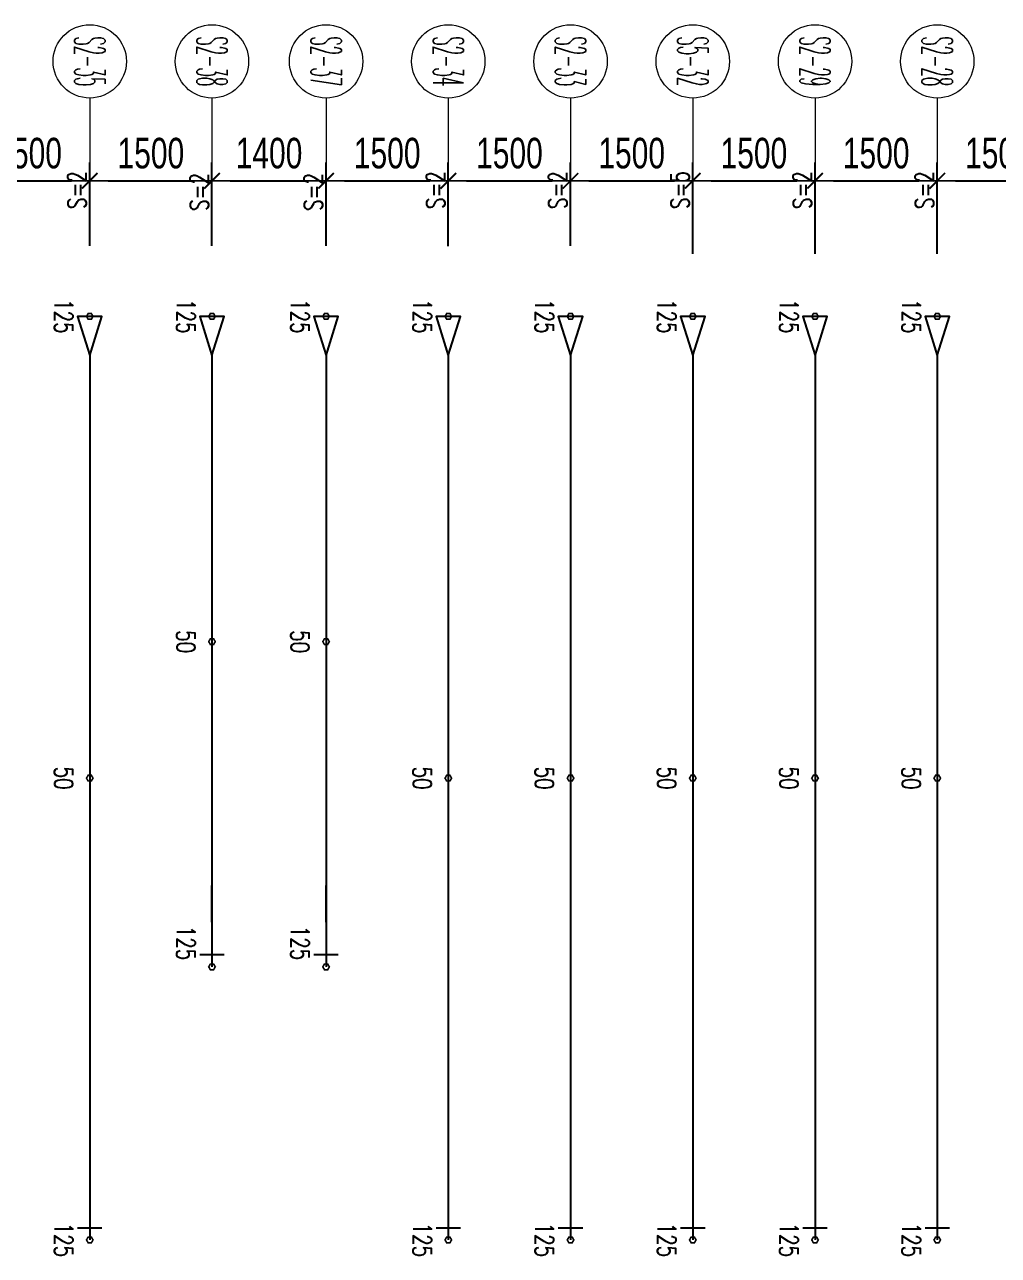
# Model space of a CAD drawing. Header units: millimetres. Extents: x 118516 to 588795, y -24154 to 50684.
# Drawn here: x 521001 to 532950, y 27610 to 42710 of the extents above; entities that cross this region are included whole.
import ezdxf
from ezdxf.enums import TextEntityAlignment as Align

# ---------------------------------------------------------------- set-up
doc = ezdxf.new("R2010")
doc.units = ezdxf.units.MM
doc.layers.get('0').update_dxf_attribs({"lineweight": 20})
doc.layers.get('Defpoints').update_dxf_attribs({"color": 151, "lineweight": 9})
doc.layers.add('ARES_TAG', color=3, linetype='Continuous')
doc.layers.add('NDC_S_TENDON', color=10, linetype='Continuous')
doc.layers.add('Current plane_Column', color=7, linetype='Continuous', true_color=0x4b00ff)
for name, color, linetype, lineweight in [('NDC_S-TENDON', 6, 'Continuous', 35), ('NDC_S_ANNO', 7, 'Continuous', 20), ('NDC_S_DIM', 1, 'Continuous', 15), ('NDC_S_SYMBOL', 1, 'Continuous', 15)]:
    doc.layers.add(name, color=color, linetype=linetype, lineweight=lineweight)
doc.styles.add('ARES_ROMANS_0.36', font='romans.shx', dxfattribs={"width": 0.36, "bigfont": 'vns.shx'})
doc.styles.add('NDC_ANNO', font='', dxfattribs={"width": 0.8})
doc.styles.add('NDC_DIM', font='', dxfattribs={"width": 0.75})
doc.styles.get('NDC_ANNO').set_extended_font_data('Dotum')
doc.styles.get('NDC_DIM').set_extended_font_data('Dotum')
doc.dimstyles.new('NDC_dim_150', dxfattribs={"dimscale": 150, "dimtxt": 2.5, "dimasz": 1.5, "dimexe": 1.5, "dimexo": 2.5, "dimgap": 1, "dimtad": 1, "dimdec": 0, "dimzin": 0, "dimdsep": 46, "dimtxsty": 'NDC_DIM', "dimblk": 'DIMMARK', "dimcen": 0.09, "dimdle": 1.2, "dimclrd": 1, "dimclre": 1, "dimclrt": 3, "dimadec": 0, "dimazin": 0, "dimtfac": 1, "dimtdec": 0, "dimtix": 1, "dimtofl": 0, "dimtmove": 0, "dimatfit": 3, "dimfxl": 8, "dimfxlon": 1, "dimtolj": 1, "dimtzin": 0, "dimarcsym": 0})

# ---------------------------------------------------------------- blocks, each defined once
blk = doc.blocks.new('*U695')
at = {"layer": 'NDC_S_SYMBOL', "color": 3}
blk.add_line((-7323, 0), (-5823, 0), dxfattribs=at)
blk.add_circle((-7773, 0), 450, dxfattribs=at)
at = {"layer": 'NDC_S_TENDON'}
for p, q in [((-3644, 0), (-3144, 0)), ((-3144, 0), (2787, 0)), ((2787, 0), (2336, 0)), ((2336, 0), (3336, 0)), ((3186, -150), (3186, 150))]:
    blk.add_line(p, q, dxfattribs=at)
blk.add_lwpolyline([(-4164, 0), (-4644, 150), (-4644, -150), (-4164, 0), (-3644, 0)], dxfattribs=at)
at = {"layer": 'ARES_TAG', "style": 'ARES_ROMANS_0.36', "width": 0.36}
blk.add_attdef('S3', text='', height=375, dxfattribs=at).set_placement((-7773, 0), align=Align.MIDDLE_CENTER)
blk = doc.blocks.new('*U657')
at = {"layer": 'NDC_S_SYMBOL', "color": 3}
blk.add_line((-7323, 0), (-5823, 0), dxfattribs=at)
blk.add_circle((-7773, 0), 450, dxfattribs=at)
at = {"layer": 'NDC_S_TENDON'}
for p, q in [((-3644, 0), (-3144, 0)), ((-3144, 0), (2787, 0)), ((2787, 0), (5686, 0)), ((5686, 0), (6686, 0)), ((6536, -150), (6536, 150))]:
    blk.add_line(p, q, dxfattribs=at)
blk.add_lwpolyline([(-4164, 0), (-4644, 150), (-4644, -150), (-4164, 0), (-3644, 0)], dxfattribs=at)
at = {"layer": 'ARES_TAG', "style": 'ARES_ROMANS_0.36', "width": 0.36}
blk.add_attdef('S3', text='', height=375, dxfattribs=at).set_placement((-7773, 0), align=Align.MIDDLE_CENTER)
blk = doc.blocks.new('HTB TDY')
at = {"layer": 'NDC_S-TENDON', "linetype": 'Continuous'}
for points, elevation in [([(13090, 29630, 20, 20, 0), (13070, 29665, 20, 20, 0), (13030, 29665, 20, 20, 0), (13010, 29630, 20, 20, 0), (13030, 29595, 20, 20, 0), (13070, 29595, 20, 20, 0)], 3575), ([(13090, 29630, 20, 20, 0), (13070, 29665, 20, 20, 0), (13030, 29665, 20, 20, 0), (13010, 29630, 20, 20, 0), (13030, 29595, 20, 20, 0), (13070, 29595, 20, 20, 0)], 3575), ([(14590, 29630, 20, 20, 0), (14570, 29665, 20, 20, 0), (14530, 29665, 20, 20, 0), (14510, 29630, 20, 20, 0), (14530, 29595, 20, 20, 0), (14570, 29595, 20, 20, 0)], 3575), ([(14590, 29630, 20, 20, 0), (14570, 29665, 20, 20, 0), (14530, 29665, 20, 20, 0), (14510, 29630, 20, 20, 0), (14530, 29595, 20, 20, 0), (14570, 29595, 20, 20, 0)], 3575), ([(15990, 29630, 20, 20, 0), (15970, 29665, 20, 20, 0), (15930, 29665, 20, 20, 0), (15910, 29630, 20, 20, 0), (15930, 29595, 20, 20, 0), (15970, 29595, 20, 20, 0)], 3575), ([(15990, 29630, 20, 20, 0), (15970, 29665, 20, 20, 0), (15930, 29665, 20, 20, 0), (15910, 29630, 20, 20, 0), (15930, 29595, 20, 20, 0), (15970, 29595, 20, 20, 0)], 3575), ([(17490, 29630, 20, 20, 0), (17470, 29665, 20, 20, 0), (17430, 29665, 20, 20, 0), (17410, 29630, 20, 20, 0), (17430, 29595, 20, 20, 0), (17470, 29595, 20, 20, 0)], 3575), ([(17490, 29630, 20, 20, 0), (17470, 29665, 20, 20, 0), (17430, 29665, 20, 20, 0), (17410, 29630, 20, 20, 0), (17430, 29595, 20, 20, 0), (17470, 29595, 20, 20, 0)], 3575), ([(18990, 29630, 20, 20, 0), (18970, 29665, 20, 20, 0), (18930, 29665, 20, 20, 0), (18910, 29630, 20, 20, 0), (18930, 29595, 20, 20, 0), (18970, 29595, 20, 20, 0)], 3575), ([(18990, 29630, 20, 20, 0), (18970, 29665, 20, 20, 0), (18930, 29665, 20, 20, 0), (18910, 29630, 20, 20, 0), (18930, 29595, 20, 20, 0), (18970, 29595, 20, 20, 0)], 3575), ([(20490, 29630, 20, 20, 0), (20470, 29665, 20, 20, 0), (20430, 29665, 20, 20, 0), (20410, 29630, 20, 20, 0), (20430, 29595, 20, 20, 0), (20470, 29595, 20, 20, 0)], 3575), ([(20490, 29630, 20, 20, 0), (20470, 29665, 20, 20, 0), (20430, 29665, 20, 20, 0), (20410, 29630, 20, 20, 0), (20430, 29595, 20, 20, 0), (20470, 29595, 20, 20, 0)], 3575), ([(21990, 29630, 20, 20, 0), (21970, 29665, 20, 20, 0), (21930, 29665, 20, 20, 0), (21910, 29630, 20, 20, 0), (21930, 29595, 20, 20, 0), (21970, 29595, 20, 20, 0)], 3575), ([(21990, 29630, 20, 20, 0), (21970, 29665, 20, 20, 0), (21930, 29665, 20, 20, 0), (21910, 29630, 20, 20, 0), (21930, 29595, 20, 20, 0), (21970, 29595, 20, 20, 0)], 3575), ([(23490, 29630, 20, 20, 0), (23470, 29665, 20, 20, 0), (23430, 29665, 20, 20, 0), (23410, 29630, 20, 20, 0), (23430, 29595, 20, 20, 0), (23470, 29595, 20, 20, 0)], 3575), ([(23490, 29630, 20, 20, 0), (23470, 29665, 20, 20, 0), (23430, 29665, 20, 20, 0), (23410, 29630, 20, 20, 0), (23430, 29595, 20, 20, 0), (23470, 29595, 20, 20, 0)], 3575), ([(14590, 25640, 20, 20, 0), (14570, 25675, 20, 20, 0), (14530, 25675, 20, 20, 0), (14510, 25640, 20, 20, 0), (14530, 25605, 20, 20, 0), (14570, 25605, 20, 20, 0)], 3500), ([(14590, 25640, 20, 20, 0), (14570, 25675, 20, 20, 0), (14530, 25675, 20, 20, 0), (14510, 25640, 20, 20, 0), (14530, 25605, 20, 20, 0), (14570, 25605, 20, 20, 0)], 3500), ([(15990, 25640, 20, 20, 0), (15970, 25675, 20, 20, 0), (15930, 25675, 20, 20, 0), (15910, 25640, 20, 20, 0), (15930, 25605, 20, 20, 0), (15970, 25605, 20, 20, 0)], 3500), ([(15990, 25640, 20, 20, 0), (15970, 25675, 20, 20, 0), (15930, 25675, 20, 20, 0), (15910, 25640, 20, 20, 0), (15930, 25605, 20, 20, 0), (15970, 25605, 20, 20, 0)], 3500), ([(13090, 23965, 20, 20, 0), (13070, 24000, 20, 20, 0), (13030, 24000, 20, 20, 0), (13010, 23965, 20, 20, 0), (13030, 23930, 20, 20, 0), (13070, 23930, 20, 20, 0)], 3500), ([(13090, 23965, 20, 20, 0), (13070, 24000, 20, 20, 0), (13030, 24000, 20, 20, 0), (13010, 23965, 20, 20, 0), (13030, 23930, 20, 20, 0), (13070, 23930, 20, 20, 0)], 3500), ([(17490, 23965, 20, 20, 0), (17470, 24000, 20, 20, 0), (17430, 24000, 20, 20, 0), (17410, 23965, 20, 20, 0), (17430, 23930, 20, 20, 0), (17470, 23930, 20, 20, 0)], 3500), ([(17490, 23965, 20, 20, 0), (17470, 24000, 20, 20, 0), (17430, 24000, 20, 20, 0), (17410, 23965, 20, 20, 0), (17430, 23930, 20, 20, 0), (17470, 23930, 20, 20, 0)], 3500), ([(18990, 23965, 20, 20, 0), (18970, 24000, 20, 20, 0), (18930, 24000, 20, 20, 0), (18910, 23965, 20, 20, 0), (18930, 23930, 20, 20, 0), (18970, 23930, 20, 20, 0)], 3500), ([(18990, 23965, 20, 20, 0), (18970, 24000, 20, 20, 0), (18930, 24000, 20, 20, 0), (18910, 23965, 20, 20, 0), (18930, 23930, 20, 20, 0), (18970, 23930, 20, 20, 0)], 3500), ([(20490, 23965, 20, 20, 0), (20470, 24000, 20, 20, 0), (20430, 24000, 20, 20, 0), (20410, 23965, 20, 20, 0), (20430, 23930, 20, 20, 0), (20470, 23930, 20, 20, 0)], 3500), ([(20490, 23965, 20, 20, 0), (20470, 24000, 20, 20, 0), (20430, 24000, 20, 20, 0), (20410, 23965, 20, 20, 0), (20430, 23930, 20, 20, 0), (20470, 23930, 20, 20, 0)], 3500), ([(21990, 23965, 20, 20, 0), (21970, 24000, 20, 20, 0), (21930, 24000, 20, 20, 0), (21910, 23965, 20, 20, 0), (21930, 23930, 20, 20, 0), (21970, 23930, 20, 20, 0)], 3500), ([(21990, 23965, 20, 20, 0), (21970, 24000, 20, 20, 0), (21930, 24000, 20, 20, 0), (21910, 23965, 20, 20, 0), (21930, 23930, 20, 20, 0), (21970, 23930, 20, 20, 0)], 3500), ([(23490, 23965, 20, 20, 0), (23470, 24000, 20, 20, 0), (23430, 24000, 20, 20, 0), (23410, 23965, 20, 20, 0), (23430, 23930, 20, 20, 0), (23470, 23930, 20, 20, 0)], 3500), ([(23490, 23965, 20, 20, 0), (23470, 24000, 20, 20, 0), (23430, 24000, 20, 20, 0), (23410, 23965, 20, 20, 0), (23430, 23930, 20, 20, 0), (23470, 23930, 20, 20, 0)], 3500), ([(14590, 21650, 20, 20, 0), (14570, 21685, 20, 20, 0), (14530, 21685, 20, 20, 0), (14510, 21650, 20, 20, 0), (14530, 21615, 20, 20, 0), (14570, 21615, 20, 20, 0)], 3575), ([(14590, 21650, 20, 20, 0), (14570, 21685, 20, 20, 0), (14530, 21685, 20, 20, 0), (14510, 21650, 20, 20, 0), (14530, 21615, 20, 20, 0), (14570, 21615, 20, 20, 0)], 3575), ([(15990, 21650, 20, 20, 0), (15970, 21685, 20, 20, 0), (15930, 21685, 20, 20, 0), (15910, 21650, 20, 20, 0), (15930, 21615, 20, 20, 0), (15970, 21615, 20, 20, 0)], 3575), ([(15990, 21650, 20, 20, 0), (15970, 21685, 20, 20, 0), (15930, 21685, 20, 20, 0), (15910, 21650, 20, 20, 0), (15930, 21615, 20, 20, 0), (15970, 21615, 20, 20, 0)], 3575), ([(13090, 18300, 20, 20, 0), (13070, 18335, 20, 20, 0), (13030, 18335, 20, 20, 0), (13010, 18300, 20, 20, 0), (13030, 18265, 20, 20, 0), (13070, 18265, 20, 20, 0)], 3575), ([(13090, 18300, 20, 20, 0), (13070, 18335, 20, 20, 0), (13030, 18335, 20, 20, 0), (13010, 18300, 20, 20, 0), (13030, 18265, 20, 20, 0), (13070, 18265, 20, 20, 0)], 3575), ([(17490, 18300, 20, 20, 0), (17470, 18335, 20, 20, 0), (17430, 18335, 20, 20, 0), (17410, 18300, 20, 20, 0), (17430, 18265, 20, 20, 0), (17470, 18265, 20, 20, 0)], 3575), ([(17490, 18300, 20, 20, 0), (17470, 18335, 20, 20, 0), (17430, 18335, 20, 20, 0), (17410, 18300, 20, 20, 0), (17430, 18265, 20, 20, 0), (17470, 18265, 20, 20, 0)], 3575), ([(18990, 18300, 20, 20, 0), (18970, 18335, 20, 20, 0), (18930, 18335, 20, 20, 0), (18910, 18300, 20, 20, 0), (18930, 18265, 20, 20, 0), (18970, 18265, 20, 20, 0)], 3575), ([(18990, 18300, 20, 20, 0), (18970, 18335, 20, 20, 0), (18930, 18335, 20, 20, 0), (18910, 18300, 20, 20, 0), (18930, 18265, 20, 20, 0), (18970, 18265, 20, 20, 0)], 3575), ([(20490, 18300, 20, 20, 0), (20470, 18335, 20, 20, 0), (20430, 18335, 20, 20, 0), (20410, 18300, 20, 20, 0), (20430, 18265, 20, 20, 0), (20470, 18265, 20, 20, 0)], 3575), ([(20490, 18300, 20, 20, 0), (20470, 18335, 20, 20, 0), (20430, 18335, 20, 20, 0), (20410, 18300, 20, 20, 0), (20430, 18265, 20, 20, 0), (20470, 18265, 20, 20, 0)], 3575), ([(21990, 18300, 20, 20, 0), (21970, 18335, 20, 20, 0), (21930, 18335, 20, 20, 0), (21910, 18300, 20, 20, 0), (21930, 18265, 20, 20, 0), (21970, 18265, 20, 20, 0)], 3575), ([(21990, 18300, 20, 20, 0), (21970, 18335, 20, 20, 0), (21930, 18335, 20, 20, 0), (21910, 18300, 20, 20, 0), (21930, 18265, 20, 20, 0), (21970, 18265, 20, 20, 0)], 3575), ([(23490, 18300, 20, 20, 0), (23470, 18335, 20, 20, 0), (23430, 18335, 20, 20, 0), (23410, 18300, 20, 20, 0), (23430, 18265, 20, 20, 0), (23470, 18265, 20, 20, 0)], 3575), ([(23490, 18300, 20, 20, 0), (23470, 18335, 20, 20, 0), (23430, 18335, 20, 20, 0), (23410, 18300, 20, 20, 0), (23430, 18265, 20, 20, 0), (23470, 18265, 20, 20, 0)], 3575)]:
    blk.add_lwpolyline(points, format="xyseb", close=True, dxfattribs=dict(at, elevation=elevation))
ref = blk.add_blockref('*U657', (13050, 24986, 3575), dxfattribs=dict(rotation=270))
ref.add_attrib('S3', 'S2-35', dxfattribs={"layer": 'ARES_TAG', "height": 375, "rotation": 270, "style": 'ARES_ROMANS_0.36', "width": 0.36}).set_placement((13050, 32760, 3575), align=Align.MIDDLE_CENTER)
ref = blk.add_blockref('*U695', (14550, 24986, 7150), dxfattribs=dict(rotation=270))
ref.add_attrib('S3', 'S2-38', dxfattribs={"layer": 'ARES_TAG', "height": 375, "rotation": 270, "style": 'ARES_ROMANS_0.36', "width": 0.36}).set_placement((14550, 32760, 7150), align=Align.MIDDLE_CENTER)
ref = blk.add_blockref('*U695', (15950, 24986, 7150), dxfattribs=dict(rotation=270))
ref.add_attrib('S3', 'S2-37', dxfattribs={"layer": 'ARES_TAG', "height": 375, "rotation": 270, "style": 'ARES_ROMANS_0.36', "width": 0.36}).set_placement((15950, 32760, 7150), align=Align.MIDDLE_CENTER)
ref = blk.add_blockref('*U657', (17450, 24986, 3575), dxfattribs=dict(rotation=270))
ref.add_attrib('S3', 'S2-34', dxfattribs={"layer": 'ARES_TAG', "height": 375, "rotation": 270, "style": 'ARES_ROMANS_0.36', "width": 0.36}).set_placement((17450, 32760, 3575), align=Align.MIDDLE_CENTER)
ref = blk.add_blockref('*U657', (18950, 24986, 3575), dxfattribs=dict(rotation=270))
ref.add_attrib('S3', 'S2-33', dxfattribs={"layer": 'ARES_TAG', "height": 375, "rotation": 270, "style": 'ARES_ROMANS_0.36', "width": 0.36}).set_placement((18950, 32760, 3575), align=Align.MIDDLE_CENTER)
ref = blk.add_blockref('*U657', (20450, 24986, 3575), dxfattribs=dict(rotation=270))
ref.add_attrib('S3', 'S5-32', dxfattribs={"layer": 'ARES_TAG', "height": 375, "rotation": 270, "style": 'ARES_ROMANS_0.36', "width": 0.36}).set_placement((20450, 32760, 3575), align=Align.MIDDLE_CENTER)
ref = blk.add_blockref('*U657', (21950, 24986, 3575), dxfattribs=dict(rotation=270))
ref.add_attrib('S3', 'S2-29', dxfattribs={"layer": 'ARES_TAG', "height": 375, "rotation": 270, "style": 'ARES_ROMANS_0.36', "width": 0.36}).set_placement((21950, 32760, 3575), align=Align.MIDDLE_CENTER)
ref = blk.add_blockref('*U657', (23450, 24986, 3575), dxfattribs=dict(rotation=270))
ref.add_attrib('S3', 'S2-28', dxfattribs={"layer": 'ARES_TAG', "height": 375, "rotation": 270, "style": 'ARES_ROMANS_0.36', "width": 0.36}).set_placement((23450, 32760, 3575), align=Align.MIDDLE_CENTER)
at = {"layer": 'NDC_S_ANNO', "linetype": 'Continuous', "char_height": 225, "attachment_point": 5, "line_spacing_factor": 0.75, "style": 'NDC_ANNO'}
for s, insert, rotation in [('\\FSTANDARD.shx;S=2', (12893, 31180, 3700), 90), ('\\FSTANDARD.shx;S=2', (14393, 31157, 3700), 90), ('\\FSTANDARD.shx;S=2', (15793, 31157, 3700), 90), ('\\FSTANDARD.shx;S=2', (17293, 31180, 3700), 90), ('\\FSTANDARD.shx;S=2', (18793, 31180, 3700), 90), ('{\\Fstandard|c129;S=\\Fstandard|c0;5}', (20293, 31180, 3700), 90), ('\\FSTANDARD.shx;S=2', (21793, 31180, 3700), 90), ('\\FSTANDARD.shx;S=2', (23293, 31180, 3700), 90), ('\\FSTANDARD.shx;125', (12730, 29630, 3575), 270), ('\\FSTANDARD.shx;125', (14230, 29630, 3575), 270), ('\\FSTANDARD.shx;125', (15630, 29630, 3575), 270), ('\\FSTANDARD.shx;125', (17130, 29630, 3575), 270), ('\\FSTANDARD.shx;125', (18630, 29630, 3575), 270), ('\\FSTANDARD.shx;125', (20130, 29630, 3575), 270), ('\\FSTANDARD.shx;125', (21630, 29630, 3575), 270), ('\\FSTANDARD.shx;125', (23130, 29630, 3575), 270), ('\\FSTANDARD.shx;50', (14230, 25640, 3500), 270), ('\\FSTANDARD.shx;50', (15630, 25640, 3500), 270), ('\\FSTANDARD.shx;50', (12730, 23965, 3500), 270), ('\\FSTANDARD.shx;50', (17130, 23965, 3500), 270), ('\\FSTANDARD.shx;50', (18630, 23965, 3500), 270), ('\\FSTANDARD.shx;50', (20130, 23965, 3500), 270), ('\\FSTANDARD.shx;50', (21630, 23965, 3500), 270), ('\\FSTANDARD.shx;50', (23130, 23965, 3500), 270), ('\\FSTANDARD.shx;125', (14230, 21942, 3575), 270), ('\\FSTANDARD.shx;125', (15630, 21942, 3575), 270), ('\\FSTANDARD.shx;125', (12730, 18300, 3575), 270), ('\\FSTANDARD.shx;125', (17130, 18300, 3575), 270), ('\\FSTANDARD.shx;125', (18630, 18300, 3575), 270), ('\\FSTANDARD.shx;125', (20130, 18300, 3575), 270), ('\\FSTANDARD.shx;125', (21630, 18300, 3575), 270), ('\\FSTANDARD.shx;125', (23130, 18300, 3575), 270)]:
    blk.add_mtext(s, dxfattribs=dict(at, insert=insert, rotation=rotation))
blk = doc.blocks.new('DIMMARK')
at = {"layer": 'NDC_S_DIM', "color": 1}
blk.add_line((-1.5, 0), (1, 0), dxfattribs=at)
at = {"layer": 'NDC_S_DIM', "color": 2, "const_width": 0.1}
blk.add_lwpolyline([(-0.424, -0.424), (0.424, 0.424)], dxfattribs=at)
blk = doc.blocks.new('*D253')
at = {"layer": 'Defpoints', "color": 0, "ltscale": 100, "transparency": 16777216}
for p in [(521800, 40794), (520300, 37350, 3568), (521800, 37350, 3568)]:
    blk.add_point(p, dxfattribs=at)
at = {"layer": 'NDC_S_DIM', "color": 1, "lineweight": -2, "ltscale": 100, "transparency": 16777216}
for p, q in [((520300, 39997), (520300, 41019)), ((521800, 39997), (521800, 41019)), ((520525, 40794), (521575, 40794))]:
    blk.add_line(p, q, dxfattribs=at)
at = {"layer": 'NDC_S_DIM', "color": 1, "lineweight": -2, "ltscale": 100, "transparency": 16777216, "xscale": 225, "yscale": 225, "zscale": 225, "rotation": 180}
blk.add_blockref('DIMMARK', (520300, 40794), dxfattribs=at)
at = {"layer": 'NDC_S_DIM', "color": 1, "lineweight": -2, "ltscale": 100, "transparency": 16777216, "xscale": 225, "yscale": 225, "zscale": 225}
blk.add_blockref('DIMMARK', (521800, 40794), dxfattribs=at)
at = {"layer": 'NDC_S_DIM', "color": 3, "ltscale": 100, "transparency": 16777216, "insert": (521050, 41131), "char_height": 375, "attachment_point": 5, "style": 'NDC_DIM'}
blk.add_mtext('\\A1;1500', dxfattribs=at)
blk = doc.blocks.new('*D254')
at = {"layer": 'Defpoints', "color": 0, "ltscale": 100, "transparency": 16777216}
for p in [(523300, 40794), (521800, 37350, 3568), (523300, 37346, 3562)]:
    blk.add_point(p, dxfattribs=at)
at = {"layer": 'NDC_S_DIM', "color": 1, "lineweight": -2, "ltscale": 100, "transparency": 16777216}
for p, q in [((521800, 39997), (521800, 41019)), ((523300, 39996), (523300, 41019)), ((522025, 40794), (523075, 40794))]:
    blk.add_line(p, q, dxfattribs=at)
at = {"layer": 'NDC_S_DIM', "color": 1, "lineweight": -2, "ltscale": 100, "transparency": 16777216, "xscale": 225, "yscale": 225, "zscale": 225, "rotation": 180}
blk.add_blockref('DIMMARK', (521800, 40794), dxfattribs=at)
at = {"layer": 'NDC_S_DIM', "color": 1, "lineweight": -2, "ltscale": 100, "transparency": 16777216, "xscale": 225, "yscale": 225, "zscale": 225}
blk.add_blockref('DIMMARK', (523300, 40794), dxfattribs=at)
at = {"layer": 'NDC_S_DIM', "color": 3, "ltscale": 100, "transparency": 16777216, "insert": (522550, 41131), "char_height": 375, "attachment_point": 5, "style": 'NDC_DIM'}
blk.add_mtext('\\A1;1500', dxfattribs=at)
blk = doc.blocks.new('*D255')
at = {"layer": 'Defpoints', "color": 0, "ltscale": 100, "transparency": 16777216}
for p in [(524700, 40794), (523300, 37346, 3562), (524700, 37340, 3562)]:
    blk.add_point(p, dxfattribs=at)
at = {"layer": 'NDC_S_DIM', "color": 1, "lineweight": -2, "ltscale": 100, "transparency": 16777216}
for p, q in [((523300, 39996), (523300, 41019)), ((524700, 39995), (524700, 41019)), ((523525, 40794), (524475, 40794))]:
    blk.add_line(p, q, dxfattribs=at)
at = {"layer": 'NDC_S_DIM', "color": 1, "lineweight": -2, "ltscale": 100, "transparency": 16777216, "xscale": 225, "yscale": 225, "zscale": 225, "rotation": 180}
blk.add_blockref('DIMMARK', (523300, 40794), dxfattribs=at)
at = {"layer": 'NDC_S_DIM', "color": 1, "lineweight": -2, "ltscale": 100, "transparency": 16777216, "xscale": 225, "yscale": 225, "zscale": 225}
blk.add_blockref('DIMMARK', (524700, 40794), dxfattribs=at)
at = {"layer": 'NDC_S_DIM', "color": 3, "ltscale": 100, "transparency": 16777216, "insert": (524000, 41131), "char_height": 375, "attachment_point": 5, "style": 'NDC_DIM'}
blk.add_mtext('\\A1;1400', dxfattribs=at)
blk = doc.blocks.new('*D256')
at = {"layer": 'Defpoints', "color": 0, "ltscale": 100, "transparency": 16777216}
for p in [(526200, 40794), (524700, 37340, 3562), (526200, 37313, 3567)]:
    blk.add_point(p, dxfattribs=at)
at = {"layer": 'NDC_S_DIM', "color": 1, "lineweight": -2, "ltscale": 100, "transparency": 16777216}
for p, q in [((524700, 39995), (524700, 41019)), ((526200, 39992), (526200, 41019)), ((524925, 40794), (525975, 40794))]:
    blk.add_line(p, q, dxfattribs=at)
at = {"layer": 'NDC_S_DIM', "color": 1, "lineweight": -2, "ltscale": 100, "transparency": 16777216, "xscale": 225, "yscale": 225, "zscale": 225, "rotation": 180}
blk.add_blockref('DIMMARK', (524700, 40794), dxfattribs=at)
at = {"layer": 'NDC_S_DIM', "color": 1, "lineweight": -2, "ltscale": 100, "transparency": 16777216, "xscale": 225, "yscale": 225, "zscale": 225}
blk.add_blockref('DIMMARK', (526200, 40794), dxfattribs=at)
at = {"layer": 'NDC_S_DIM', "color": 3, "ltscale": 100, "transparency": 16777216, "insert": (525450, 41131), "char_height": 375, "attachment_point": 5, "style": 'NDC_DIM'}
blk.add_mtext('\\A1;1500', dxfattribs=at)
blk = doc.blocks.new('*D257')
at = {"layer": 'Defpoints', "color": 0, "ltscale": 100, "transparency": 16777216}
for p in [(527700, 40794), (526200, 37313, 3567), (527700, 37350, 3568)]:
    blk.add_point(p, dxfattribs=at)
at = {"layer": 'NDC_S_DIM', "color": 1, "lineweight": -2, "ltscale": 100, "transparency": 16777216}
for p, q in [((526200, 39992), (526200, 41019)), ((527700, 39997), (527700, 41019)), ((526425, 40794), (527475, 40794))]:
    blk.add_line(p, q, dxfattribs=at)
at = {"layer": 'NDC_S_DIM', "color": 1, "lineweight": -2, "ltscale": 100, "transparency": 16777216, "xscale": 225, "yscale": 225, "zscale": 225, "rotation": 180}
blk.add_blockref('DIMMARK', (526200, 40794), dxfattribs=at)
at = {"layer": 'NDC_S_DIM', "color": 1, "lineweight": -2, "ltscale": 100, "transparency": 16777216, "xscale": 225, "yscale": 225, "zscale": 225}
blk.add_blockref('DIMMARK', (527700, 40794), dxfattribs=at)
at = {"layer": 'NDC_S_DIM', "color": 3, "ltscale": 100, "transparency": 16777216, "insert": (526950, 41131), "char_height": 375, "attachment_point": 5, "style": 'NDC_DIM'}
blk.add_mtext('\\A1;1500', dxfattribs=at)
blk = doc.blocks.new('*D259')
at = {"layer": 'Defpoints', "color": 0, "ltscale": 100, "transparency": 16777216}
for p in [(529200, 40794), (527700, 37350, 3568), (529200, 37359, 2875)]:
    blk.add_point(p, dxfattribs=at)
at = {"layer": 'NDC_S_DIM', "color": 1, "lineweight": -2, "ltscale": 100, "transparency": 16777216}
for p, q in [((527700, 39997), (527700, 41019)), ((529200, 39898), (529200, 41019)), ((527925, 40794), (528975, 40794))]:
    blk.add_line(p, q, dxfattribs=at)
at = {"layer": 'NDC_S_DIM', "color": 1, "lineweight": -2, "ltscale": 100, "transparency": 16777216, "xscale": 225, "yscale": 225, "zscale": 225, "rotation": 180}
blk.add_blockref('DIMMARK', (527700, 40794), dxfattribs=at)
at = {"layer": 'NDC_S_DIM', "color": 1, "lineweight": -2, "ltscale": 100, "transparency": 16777216, "xscale": 225, "yscale": 225, "zscale": 225}
blk.add_blockref('DIMMARK', (529200, 40794), dxfattribs=at)
at = {"layer": 'NDC_S_DIM', "color": 3, "ltscale": 100, "transparency": 16777216, "insert": (528450, 41131), "char_height": 375, "attachment_point": 5, "style": 'NDC_DIM'}
blk.add_mtext('\\A1;1500', dxfattribs=at)
blk = doc.blocks.new('*D260')
at = {"layer": 'Defpoints', "color": 0, "ltscale": 100, "transparency": 16777216}
for p in [(530700, 40794), (529200, 37359, 2875), (530700, 37359, 2875)]:
    blk.add_point(p, dxfattribs=at)
at = {"layer": 'NDC_S_DIM', "color": 1, "lineweight": -2, "ltscale": 100, "transparency": 16777216}
for p, q in [((529200, 39898), (529200, 41019)), ((530700, 39898), (530700, 41019)), ((529425, 40794), (530475, 40794))]:
    blk.add_line(p, q, dxfattribs=at)
at = {"layer": 'NDC_S_DIM', "color": 1, "lineweight": -2, "ltscale": 100, "transparency": 16777216, "xscale": 225, "yscale": 225, "zscale": 225, "rotation": 180}
blk.add_blockref('DIMMARK', (529200, 40794), dxfattribs=at)
at = {"layer": 'NDC_S_DIM', "color": 1, "lineweight": -2, "ltscale": 100, "transparency": 16777216, "xscale": 225, "yscale": 225, "zscale": 225}
blk.add_blockref('DIMMARK', (530700, 40794), dxfattribs=at)
at = {"layer": 'NDC_S_DIM', "color": 3, "ltscale": 100, "transparency": 16777216, "insert": (529950, 41131), "char_height": 375, "attachment_point": 5, "style": 'NDC_DIM'}
blk.add_mtext('\\A1;1500', dxfattribs=at)
blk = doc.blocks.new('*D261')
at = {"layer": 'Defpoints', "color": 0, "ltscale": 100, "transparency": 16777216}
for p in [(532200, 40794), (530700, 37359, 2875), (532200, 37359, 2875)]:
    blk.add_point(p, dxfattribs=at)
at = {"layer": 'NDC_S_DIM', "color": 1, "lineweight": -2, "ltscale": 100, "transparency": 16777216}
for p, q in [((530700, 39898), (530700, 41019)), ((532200, 39898), (532200, 41019)), ((530925, 40794), (531975, 40794))]:
    blk.add_line(p, q, dxfattribs=at)
at = {"layer": 'NDC_S_DIM', "color": 1, "lineweight": -2, "ltscale": 100, "transparency": 16777216, "xscale": 225, "yscale": 225, "zscale": 225, "rotation": 180}
blk.add_blockref('DIMMARK', (530700, 40794), dxfattribs=at)
at = {"layer": 'NDC_S_DIM', "color": 1, "lineweight": -2, "ltscale": 100, "transparency": 16777216, "xscale": 225, "yscale": 225, "zscale": 225}
blk.add_blockref('DIMMARK', (532200, 40794), dxfattribs=at)
at = {"layer": 'NDC_S_DIM', "color": 3, "ltscale": 100, "transparency": 16777216, "insert": (531450, 41131), "char_height": 375, "attachment_point": 5, "style": 'NDC_DIM'}
blk.add_mtext('\\A1;1500', dxfattribs=at)
blk = doc.blocks.new('*D262')
at = {"layer": 'Defpoints', "color": 0, "ltscale": 100, "transparency": 16777216}
for p in [(533700, 40794), (532200, 37359, 2875), (533700, 37359, 74)]:
    blk.add_point(p, dxfattribs=at)
at = {"layer": 'NDC_S_DIM', "color": 1, "lineweight": -2, "ltscale": 100, "transparency": 16777216}
for p, q in [((532200, 39898), (532200, 41019)), ((533700, 39594), (533700, 41019)), ((532425, 40794), (533475, 40794))]:
    blk.add_line(p, q, dxfattribs=at)
at = {"layer": 'NDC_S_DIM', "color": 1, "lineweight": -2, "ltscale": 100, "transparency": 16777216, "xscale": 225, "yscale": 225, "zscale": 225, "rotation": 180}
blk.add_blockref('DIMMARK', (532200, 40794), dxfattribs=at)
at = {"layer": 'NDC_S_DIM', "color": 1, "lineweight": -2, "ltscale": 100, "transparency": 16777216, "xscale": 225, "yscale": 225, "zscale": 225}
blk.add_blockref('DIMMARK', (533700, 40794), dxfattribs=at)
at = {"layer": 'NDC_S_DIM', "color": 3, "ltscale": 100, "transparency": 16777216, "insert": (532950, 41131), "char_height": 375, "attachment_point": 5, "style": 'NDC_DIM'}
blk.add_mtext('\\A1;1500', dxfattribs=at)

msp = doc.modelspace()

# ---------------------------------------------------------------- block references
at = {"layer": 'Current plane_Column'}
msp.add_blockref('HTB TDY', (508750, 9500), dxfattribs=at)

# ---------------------------------------------------------------- dimensions: what is measured, and where the dimension line sits
at = {"layer": 'NDC_S_DIM', "ltscale": 100}
for base, p1, p2, picture, middle in [((521800, 40793.7), (520300, 37349.8, 3567.7), (521800, 37349.8, 3567.7), '*D253', (521050, 41131.5)), ((523300, 40793.7), (521800, 37349.8, 3567.7), (523300, 37346.1, 3561.8), '*D254', (522550, 41131.5)), ((524700, 40793.7), (523300, 37346.1, 3561.8), (524700, 37340.4, 3561.7), '*D255', (524000, 41131.5)), ((526200, 40793.7), (524700, 37340.4, 3561.7), (526200, 37312.7, 3567.2), '*D256', (525450, 41131.5)), ((527700, 40793.7), (526200, 37312.7, 3567.2), (527700, 37349.8, 3567.7), '*D257', (526950, 41131.5)), ((529200, 40793.7), (527700, 37349.8, 3567.7), (529200, 37359, 2875), '*D259', (528450, 41131.5)), ((530700, 40793.7), (529200, 37359, 2875), (530700, 37359, 2875), '*D260', (529950, 41131.5)), ((532200, 40793.7), (530700, 37359, 2875), (532200, 37359, 2875), '*D261', (531450, 41131.5)), ((533699.6, 40793.7), (532200, 37359, 2875), (533699.6, 37359, 73.8), '*D262', (532949.8, 41131.5))]:
    dim = msp.add_linear_dim(base=base, p1=p1, p2=p2, dimstyle='NDC_dim_150', override={"dimtmove": 1}, dxfattribs=at)
    dim.commit()
    dim.dimension.update_dxf_attribs({"geometry": picture, "text_midpoint": middle})

doc.saveas('drawing.dxf')
